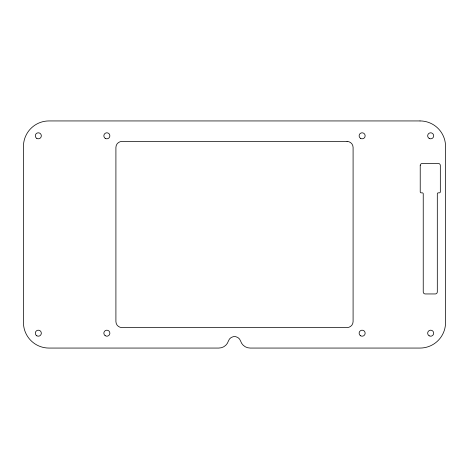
<?xml version="1.0" encoding="UTF-8"?>
<svg xmlns="http://www.w3.org/2000/svg" width="469" height="469" viewBox="0 0 469 469"><rect width="100%" height="100%" fill="white"/><g stroke="black" fill="none" stroke-linecap="round" stroke-linejoin="round"><path stroke-width="0.7" d="M420.224 165.481L420.224 191.839A1.002 1.002 0 0 0 421.226 192.841L422.235 192.841A1.002 1.002 0 0 1 423.237 193.849L423.237 291.935A2.011 2.011 0 0 0 425.248 293.946L435.296 293.946A2.011 2.011 0 0 0 437.307 291.935L437.307 193.849A1.002 1.002 0 0 1 438.316 192.841L439.318 192.841A1.002 1.002 0 0 0 440.327 191.839L440.327 165.481A2.011 2.011 0 0 0 438.316 163.47L422.235 163.47A2.011 2.011 0 0 0 420.224 165.481M420.025 120.938L48.975 120.938A25.525 25.525 0 0 0 23.45 146.463L23.45 322.537A25.525 25.525 0 0 0 48.975 348.062L218.818 348.062A10.048 10.048 0 0 0 228.409 341.022A6.384 6.384 0 0 1 240.591 341.022A10.048 10.048 0 0 0 250.182 348.062L420.025 348.062A25.525 25.525 0 0 0 445.55 322.537L445.55 146.463A25.525 25.525 0 0 0 420.025 120.938M347.06 141.439L121.94 141.439A6.033 6.033 0 0 0 115.907 147.465L115.907 321.535A6.033 6.033 0 0 0 121.94 327.561L347.06 327.561A6.033 6.033 0 0 0 353.093 321.535L353.093 147.465A6.033 6.033 0 0 0 347.06 141.439M360.632 138.419A3.013 3.013 0 0 0 365.152 135.811A3.013 3.013 0 0 0 360.632 133.196A3.013 3.013 0 0 0 360.632 138.419M105.173 138.308A3.013 3.013 0 0 0 109.869 136.022A3.013 3.013 0 0 0 105.543 133.096A3.013 3.013 0 0 0 105.173 138.308M360.632 335.804A3.013 3.013 0 0 0 365.152 333.189A3.013 3.013 0 0 0 360.632 330.581A3.013 3.013 0 0 0 360.632 335.804M105.173 335.687A3.013 3.013 0 0 0 109.869 333.406A3.013 3.013 0 0 0 105.543 330.481A3.013 3.013 0 0 0 105.173 335.687M36.817 138.419A3.013 3.013 0 0 0 41.336 135.811A3.013 3.013 0 0 0 36.817 133.196A3.013 3.013 0 0 0 36.817 138.419M36.817 335.804A3.013 3.013 0 0 0 41.336 333.189A3.013 3.013 0 0 0 36.817 330.581A3.013 3.013 0 0 0 36.817 335.804M429.17 335.804A3.013 3.013 0 0 0 433.69 333.189A3.013 3.013 0 0 0 429.17 330.581A3.013 3.013 0 0 0 429.17 335.804M429.17 138.419A3.013 3.013 0 0 0 433.69 135.811A3.013 3.013 0 0 0 429.17 133.196A3.013 3.013 0 0 0 429.17 138.419"/></g></svg>
